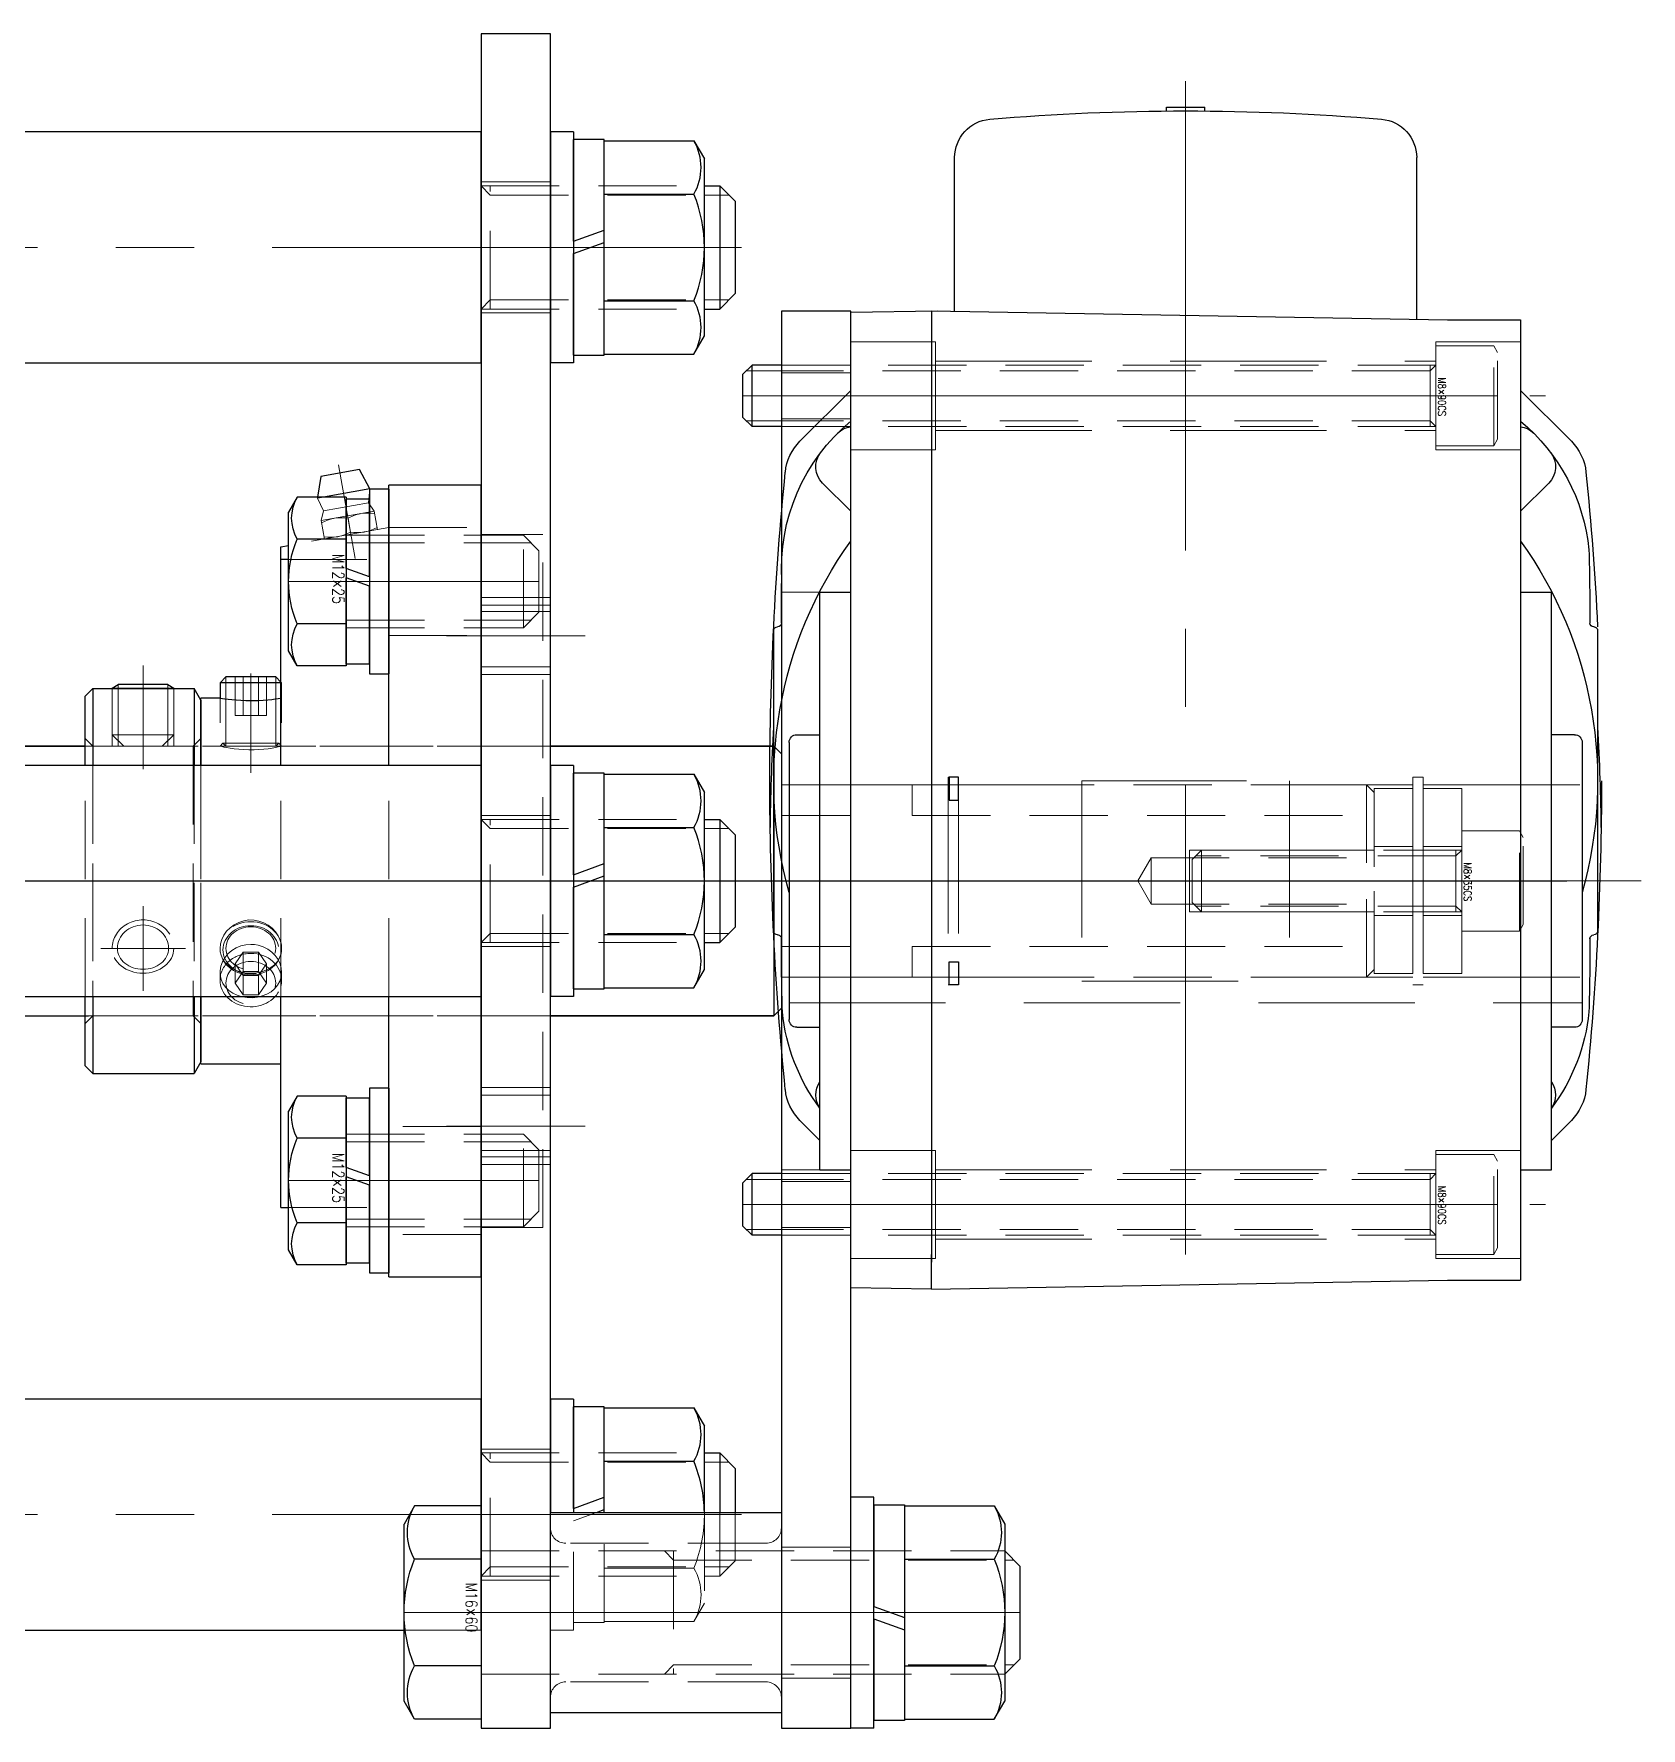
# Model space of a CAD drawing. Header units: millimetres. Extents: x 0 to 49006, y -7876 to 6995.
# Drawn here: x 13804.7 to 14013.4, y 5735.1 to 5955.1 of the extents above; entities that cross this region are included whole.
import ezdxf

# ---------------------------------------------------------------- set-up
doc = ezdxf.new("R2010")
doc.units = ezdxf.units.MM
doc.header["$LTSCALE"] = 3.2
for name, pattern in [('CENTER2', [28.575, 19.05, -3.175, 3.175, -3.175]), ('Dashed', [2, 1, -1]), ('HIDDEN', [9.525, 6.35, -3.175]), ('HIDDEN2', [4.7625, 3.175, -1.5875])]:
    doc.linetypes.add(name, pattern=pattern)
for name, color, linetype, lineweight in [('01_外形線', 7, 'Continuous', 25), ('02_細線', 5, 'Continuous', 13), ('03_かくれ線', 6, 'HIDDEN2', 13), ('04_HIDDEN', 2, 'HIDDEN', 13), ('04_中心線', 1, 'CENTER2', 9), ('05_CENTER', 4, 'CENTER2', 13)]:
    doc.layers.add(name, color=color, linetype=linetype, lineweight=lineweight)
doc.layers.add('10_DRAFT', color=8, linetype='Continuous', lineweight=0, plot=False)
doc.styles.add('寸法用', font='simplex.shx', dxfattribs={"width": 0.8, "bigfont": '@extfont2.shx'})

# ---------------------------------------------------------------- blocks, each defined once
blk = doc.blocks.new('RTWS25b_1_1')
at = {"color": 0}
for points in [[(0, 13.5), (-1.2, 13.5), (-1.2, 10.5), (0, 10.5)], [(0, -13.5), (-1.2, -13.5), (-1.2, -10.5), (0, -10.5)]]:
    blk.add_lwpolyline(points, close=True, dxfattribs=at)
at = {"layer": '10_DRAFT'}
blk.add_line((0, 0), (-1.2, 0), dxfattribs=at)
blk = doc.blocks.new('GM-SHYF-RH 0.2kW、1／30、200V、60Hzc_1_1')
at = {"color": 0}
for p, q in [((18.5, 52.99), (8, 52.81)), ((8, 52.81), (8, -73.81)), ((18.5, 53.01), (18.5, 48.5)), ((18.5, 53), (85.5, 51.83)), ((85.5, 51.83), (95, 51.83)), ((95, -59.28), (95, 51.83)), ((18.5, -64.89), (18.5, 49.51)), ((4, 37.5), (4, -37.5)), ((4, 37.5), (8, 37.5)), ((95, 37.49), (99, 37.49)), ((99, 37.49), (99, -37.49)), ((4, 33.69), (1.41, 31.1)), ((99, 33.69), (101.59, 31.1)), ((0, -18), (0, 18)), ((1, 19), (4, 19)), ((102, 19), (99, 19)), ((103, -18), (103, 18)), ((105, -32.5), (105, 7.01)), ((-2, 6.5), (-2, -32.5)), ((1, -19), (4, -19)), ((102, -19), (99, -19)), ((4, -37.5), (8, -37.5)), ((95, -37.49), (99, -37.49)), ((8, -48.01), (4.35, -51.67)), ((95, -48.01), (98.65, -51.67)), ((8, -63.69), (1.41, -57.1)), ((95, -63.69), (101.59, -57.1)), ((95, -72.85), (95, -59.28)), ((18.5, -74.02), (18.5, -64.89)), ((18.5, -74.02), (18.5, -69.51)), ((19.25, -74), (8, -73.81)), ((18.5, -74.02), (85.5, -72.85)), ((21.5, -73.97), (21.5, -93.94)), ((81.5, -72.92), (81.5, -93.94)), ((85.5, -72.85), (95, -72.85)), ((49, -99.99), (49, -100.5)), ((49, -100.5), (54, -100.5)), ((54, -99.99), (54, -100.5))]:
    blk.add_line(p, q, dxfattribs=at)
for centre, radius, start, end in [((6.08, 26.43), 6.6, 135, 174.2563), ((96.92, 26.43), 6.6, 5.7437, 45), ((24, 14.5), 25, 143.1301, 174.2698), ((6.47, 27.79), 3, 145.3407, 214.6593), ((96.53, 27.79), 3, 325.3407, 34.6593), ((79, 14.5), 25, 5.7302, 36.8699), ((398.1, -13), 400.6, 174.2563, 180), ((-295.1, -13), 400.6, 0, 5.7437), ((1, 18), 1, 90, 180), ((102, 18), 1, 0, 90), ((399, 7), 400, 178.568, 179.9285), ((-296, 7), 400, 0.053, 1.432), ((-1.5, 6.5), 0.5, 90, 180), ((-1.5, 7.5), 0.5, 270, 0), ((104.5, 7.5), 0.5, 180, 270), ((104.5, 6.5), 0.5, 0, 90), ((51.5, -13), 53.5, 164.2841, 215.6016), ((51.5, -13), 53.5, 324.3984, 15.7159), ((398.1, -13), 400.6, 179.0703, 180), ((398.1, 0), 400.6, 180.9297, 182.8629), ((-295.1, 0), 400.6, 357.1371, 359.0703), ((398.1, -13), 400.6, 180, 185.7437), ((1, -18), 1, 180, 270), ((102, -18), 1, 270, 0), ((-1.5, -32.5), 0.5, 180, 270), ((-1.5, -33.5), 0.5, 0, 90), ((104.5, -33.5), 0.5, 90, 180), ((104.5, -32.5), 0.5, 270, 0), ((399, -33), 400, 180.0715, 180.8595), ((-295.1, -13), 400.6, 354.2563, 357.1371), ((-296, -33), 400, 358.568, 359.9285), ((24, -40.5), 25, 176.5614, 230.2082), ((79, -40.5), 25, 309.7918, 354.2698), ((6.47, -53.79), 3, 135, 217.1625), ((96.53, -53.79), 3, 322.8375, 45), ((6.08, -52.43), 6.6, 185.7437, 225), ((96.92, -52.43), 6.6, 315, 354.2563), ((8.41, -56.02), 3, 224.8696, 262.1781), ((94.59, -56.02), 3, 277.8219, 315.1304), ((26.5, -93.94), 5, 180, 265.1386), ((76.5, -93.94), 5, 274.8614, 0), ((51.5, 200), 300, 265.1386, 274.8614)]:
    blk.add_arc(centre, radius, start, end, dxfattribs=at)
at = {"layer": '04_HIDDEN', "color": 0}
for p, q in [((8, 49), (19, 49)), ((19, 35), (19, 49)), ((84, 35), (84, 49)), ((95, 49), (84, 49)), ((19, 46.5), (84, 46.5)), ((19, 37.5), (84, 37.5)), ((8, 35), (19, 35)), ((95, 35), (84, 35)), ((0, 15.8), (103, 15.8)), ((20.65, 13.5), (22, 13.5)), ((20.65, -13.5), (20.65, 13.5)), ((22, -13.5), (22, 13.5)), ((81, 13.5), (82.35, 13.5)), ((81, -13.5), (81, 13.5)), ((82.35, -13.5), (82.35, 13.5)), ((0, 12.5), (20.65, 12.5)), ((22, 12.5), (38, 12.5)), ((38, -13), (38, 13)), ((38, 13), (65, 13)), ((65, -13), (65, 13)), ((65, 12.5), (81, 12.5)), ((82.35, 12.5), (103, 12.5)), ((0, -12.5), (20.65, -12.5)), ((22, -12.5), (38, -12.5)), ((38, -13), (65, -13)), ((65, -12.5), (81, -12.5)), ((82.35, -12.5), (103, -12.5)), ((20.65, -13.5), (22, -13.5)), ((81, -13.5), (82.35, -13.5)), ((8, -56), (19, -56)), ((19, -70), (19, -56)), ((95, -56), (84, -56)), ((84, -70), (84, -56)), ((19, -58.5), (84, -58.5)), ((19, -67.5), (84, -67.5)), ((8, -70), (19, -70)), ((95, -70), (84, -70))]:
    blk.add_line(p, q, dxfattribs=at)
at = {"layer": '05_CENTER', "color": 0}
for p, q in [((51.5, -103.88), (51.5, 55.94)), ((4.75, 42), (98.25, 42)), ((-7.65, 0), (110.65, 0)), ((4.75, -63), (98.25, -63))]:
    blk.add_line(p, q, dxfattribs=at)
at = {"layer": '10_DRAFT'}
blk.add_line((59.41, -13), (43.91, -13), dxfattribs=at)
blk = doc.blocks.new('A$C02300011_1_1')
at = {"color": 4, "rotation": 180}
for name, p in [('GM-SHYF-RH 0.2kW、1／30、200V、60Hzc_1_1', (260, 0)), ('RTWS25b_1_1', (238, 0))]:
    blk.add_blockref(name, p, dxfattribs=at)

msp = doc.modelspace()

# ---------------------------------------------------------------- linework, layer by layer
for p, q in [((13811.33, 5862.6), (13749.13, 5862.6)), ((13749.13, 5862.6), (13811.33, 5862.6)), ((13900.73, 5862.6), (13871.73, 5862.6)), ((13871.73, 5862.6), (13900.73, 5862.6)), ((13900.73, 5862.6), (13900.73, 5827.599)), ((13900.73, 5862.6), (13901.73, 5861.6)), ((13900.73, 5862.6), (13900.73, 5827.599)), ((13900.73, 5862.6), (13901.73, 5861.6)), ((13901.73, 5861.6), (13901.73, 5828.599)), ((13901.73, 5861.6), (13901.73, 5828.599)), ((13575.73, 5845.1), (14003.726, 5845.1)), ((13900.73, 5827.599), (13901.73, 5828.599)), ((13900.73, 5827.599), (13901.73, 5828.599)), ((13749.13, 5827.6), (13811.33, 5827.6)), ((13749.13, 5827.599), (13811.77, 5827.599)), ((13871.73, 5827.6), (13900.73, 5827.6)), ((13900.73, 5827.599), (13871.73, 5827.599)), ((13862.73, 5777.827), (13712.73, 5777.827)), ((13862.73, 5747.827), (13862.73, 5777.827)), ((13712.73, 5747.827), (13852.73, 5747.827))]:
    msp.add_line(p, q)
for points in [[(13871.73, 5735.1), (13871.73, 5955.1), (13862.73, 5955.1), (13862.73, 5735.1)], [(13712.73, 5912.372), (13862.73, 5912.372), (13862.73, 5942.372), (13712.73, 5942.372)], [(13910.73, 5735.1), (13910.73, 5919.1), (13901.73, 5919.1), (13901.73, 5735.1)], [(13712.73, 5830.1), (13862.73, 5830.1), (13862.73, 5860.1), (13712.73, 5860.1)], [(13901.73, 5737.1), (13871.73, 5737.1), (13871.73, 5763.1), (13901.73, 5763.1)]]:
    msp.add_lwpolyline(points, close=True)
for points in [[(13891.73, 5935.372), (13893.73, 5935.372)], [(13893.73, 5935.372), (13895.73, 5933.372)], [(13893.73, 5935.372), (13893.73, 5919.372)], [(13895.73, 5933.372), (13895.73, 5921.372)], [(13893.73, 5919.372), (13895.73, 5921.372)], [(13891.73, 5919.372), (13893.73, 5919.372)], [(13897.93, 5912.1), (13896.73, 5910.9)], [(13897.93, 5904.1), (13897.93, 5912.1)], [(13901.73, 5912.1), (13897.93, 5912.1)], [(13896.73, 5905.3), (13896.73, 5910.9)], [(13897.93, 5904.1), (13896.73, 5905.3)], [(13901.73, 5904.1), (13897.93, 5904.1)], [(13891.73, 5853.1), (13893.73, 5853.1)], [(13893.73, 5853.1), (13895.73, 5851.1)], [(13893.73, 5853.1), (13893.73, 5837.1)], [(13895.73, 5851.1), (13895.73, 5839.1)], [(13893.73, 5837.1), (13895.73, 5839.1)], [(13891.73, 5837.1), (13893.73, 5837.1)], [(13897.93, 5807.1), (13896.73, 5805.9)], [(13896.73, 5800.3), (13896.73, 5805.9)], [(13897.93, 5799.1), (13897.93, 5807.1)], [(13901.73, 5807.1), (13897.93, 5807.1)], [(13897.93, 5799.1), (13896.73, 5800.3)], [(13901.73, 5799.1), (13897.93, 5799.1)], [(13891.73, 5770.827), (13893.73, 5770.827)], [(13893.73, 5770.827), (13895.73, 5768.827)], [(13893.73, 5770.827), (13893.73, 5763.1)], [(13895.73, 5768.827), (13895.73, 5763.1)]]:
    msp.add_lwpolyline(points)
at = {"layer": '01_外形線'}
for points in [[(13871.73, 5942.372), (13871.73, 5912.372)], [(13874.73, 5942.372), (13871.73, 5942.372)], [(13874.73, 5942.372), (13874.73, 5912.372)], [(13874.73, 5928.172), (13874.73, 5941.372)], [(13878.73, 5941.372), (13874.73, 5941.372)], [(13878.73, 5929.628), (13878.73, 5941.372)], [(13878.73, 5913.516), (13878.73, 5941.228)], [(13878.73, 5941.228), (13890.37, 5941.228)], [(13890.37, 5941.228), (13891.73, 5938.872)], [(13891.73, 5915.872), (13891.73, 5938.872)], [(13878.73, 5934.3), (13890.37, 5934.3)], [(13874.73, 5928.172), (13878.73, 5929.628)], [(13874.73, 5926.572), (13878.73, 5928.028)], [(13878.73, 5913.372), (13878.73, 5928.028)], [(13874.73, 5913.372), (13874.73, 5926.572)], [(13878.73, 5920.444), (13890.37, 5920.444)], [(13890.37, 5913.516), (13891.73, 5915.872)], [(13874.73, 5912.372), (13871.73, 5912.372)], [(13874.73, 5913.372), (13878.73, 5913.372)], [(13878.73, 5913.516), (13890.37, 5913.516)], [(13846.945, 5898.526), (13841.903, 5897.636)], [(13848.3, 5896.023), (13846.945, 5898.526)], [(13841.903, 5897.636), (13841.506, 5894.96)], [(13848.3, 5896.023), (13842.273, 5894.96)], [(13862.73, 5896.49), (13850.73, 5896.49)], [(13850.73, 5860.1), (13850.73, 5896.49)], [(13862.73, 5860.1), (13862.73, 5896.49)], [(13838.868, 5894.96), (13837.73, 5892.99)], [(13845.23, 5894.96), (13838.868, 5894.96)], [(13845.23, 5894.96), (13845.23, 5873.021)], [(13845.23, 5885.682), (13845.23, 5894.74)], [(13845.23, 5894.74), (13848.23, 5894.74)], [(13850.73, 5895.99), (13848.23, 5895.99)], [(13848.23, 5895.99), (13848.23, 5871.99)], [(13848.23, 5884.59), (13848.23, 5894.74)], [(13850.73, 5895.99), (13850.73, 5871.99)], [(13837.73, 5874.99), (13837.73, 5892.99)], [(13845.23, 5889.475), (13838.868, 5889.475)], [(13836.73, 5888.5), (13837.73, 5888.676)], [(13836.73, 5860.1), (13836.73, 5888.5)], [(13837.73, 5886.831), (13836.73, 5886.831)], [(13848.23, 5884.59), (13845.23, 5885.682)], [(13845.23, 5873.24), (13845.23, 5884.482)], [(13848.23, 5883.39), (13845.23, 5884.482)], [(13848.23, 5873.24), (13848.23, 5883.39)], [(13845.23, 5878.506), (13838.868, 5878.506)], [(13838.868, 5873.021), (13837.73, 5874.99)], [(13845.23, 5873.021), (13838.868, 5873.021)], [(13848.23, 5873.24), (13845.23, 5873.24)], [(13848.23, 5871.99), (13850.73, 5871.99)], [(13812.33, 5870.1), (13811.33, 5869.1)], [(13812.33, 5870.1), (13825.464, 5870.1)], [(13812.33, 5870.1), (13812.33, 5860.1)], [(13814.83, 5870.157), (13815.597, 5870.6)], [(13814.83, 5870.157), (13822.83, 5870.157)], [(13814.83, 5870.1), (13814.83, 5870.157)], [(13822.064, 5870.6), (13815.597, 5870.6)], [(13822.064, 5870.6), (13822.83, 5870.157)], [(13822.83, 5870.1), (13822.83, 5870.157)], [(13826.33, 5868.6), (13825.464, 5870.1)], [(13825.464, 5870.1), (13825.464, 5860.1)], [(13829.597, 5871.6), (13828.83, 5870.833)], [(13828.83, 5870.833), (13828.83, 5868.822)], [(13836.73, 5870.833), (13828.83, 5870.833)], [(13836.063, 5871.6), (13829.597, 5871.6)], [(13836.73, 5870.933), (13836.063, 5871.6)], [(13811.33, 5860.1), (13811.33, 5869.1)], [(13826.33, 5860.1), (13826.33, 5868.825)], [(13828.844, 5868.825), (13826.33, 5868.825)], [(13826.33, 5868.6), (13826.33, 5860.1)], [(13832.83, 5868.485), (13832.174, 5868.494), (13831.517, 5868.522), (13830.916, 5868.563), (13830.352, 5868.616), (13829.868, 5868.672), (13829.455, 5868.727), (13829.145, 5868.774), (13828.933, 5868.807), (13828.838, 5868.823), (13828.83, 5868.825)], [(13836.743, 5868.81), (13836.625, 5868.791), (13836.367, 5868.751), (13836.003, 5868.699), (13835.558, 5868.643), (13835.022, 5868.587), (13834.436, 5868.54), (13833.785, 5868.504), (13833.315, 5868.49), (13832.83, 5868.485)], [(13871.73, 5860.1), (13871.73, 5830.1)], [(13874.73, 5860.1), (13871.73, 5860.1)], [(13874.73, 5860.1), (13874.73, 5830.1)], [(13874.73, 5845.9), (13874.73, 5859.1)], [(13878.73, 5859.1), (13874.73, 5859.1)], [(13878.73, 5847.355), (13878.73, 5859.1)], [(13878.73, 5831.243), (13878.73, 5858.956)], [(13878.73, 5858.956), (13890.37, 5858.956)], [(13890.37, 5858.956), (13891.73, 5856.6)], [(13891.73, 5833.6), (13891.73, 5856.6)], [(13878.73, 5852.028), (13890.37, 5852.028)], [(13874.73, 5845.9), (13878.73, 5847.355)], [(13874.73, 5844.3), (13878.73, 5845.755)], [(13878.73, 5831.1), (13878.73, 5845.755)], [(13874.73, 5831.1), (13874.73, 5844.3)], [(13878.73, 5838.171), (13890.37, 5838.171)], [(13890.37, 5831.243), (13891.73, 5833.6)], [(13811.33, 5821.1), (13811.33, 5830.1)], [(13812.33, 5830.1), (13812.33, 5820.1)], [(13825.464, 5830.1), (13825.464, 5820.1)], [(13826.33, 5821.375), (13826.33, 5830.1)], [(13826.33, 5830.1), (13826.33, 5821.6)], [(13836.73, 5802.7), (13836.73, 5830.1)], [(13850.73, 5793.709), (13850.73, 5830.1)], [(13862.73, 5793.709), (13862.73, 5830.1)], [(13874.73, 5830.1), (13871.73, 5830.1)], [(13874.73, 5831.1), (13878.73, 5831.1)], [(13878.73, 5831.243), (13890.37, 5831.243)], [(13826.33, 5821.6), (13825.464, 5820.1)], [(13826.33, 5821.375), (13836.73, 5821.375)], [(13812.33, 5820.1), (13811.33, 5821.1)], [(13812.33, 5820.1), (13825.464, 5820.1)], [(13838.868, 5817.178), (13837.73, 5815.209)], [(13845.23, 5817.178), (13838.868, 5817.178)], [(13845.23, 5817.178), (13845.23, 5795.239)], [(13845.23, 5807.901), (13845.23, 5816.959)], [(13845.23, 5816.959), (13848.23, 5816.959)], [(13850.73, 5818.209), (13848.23, 5818.209)], [(13848.23, 5818.209), (13848.23, 5794.209)], [(13848.23, 5806.809), (13848.23, 5816.959)], [(13850.73, 5818.209), (13850.73, 5794.209)], [(13837.73, 5797.209), (13837.73, 5815.209)], [(13845.23, 5811.693), (13838.868, 5811.693)], [(13848.23, 5806.809), (13845.23, 5807.901)], [(13845.23, 5795.459), (13845.23, 5806.701)], [(13848.23, 5805.609), (13845.23, 5806.701)], [(13848.23, 5795.459), (13848.23, 5805.609)], [(13836.73, 5802.7), (13837.73, 5802.7)], [(13845.23, 5800.724), (13838.868, 5800.724)], [(13838.868, 5795.239), (13837.73, 5797.209)], [(13845.23, 5795.239), (13838.868, 5795.239)], [(13848.23, 5795.459), (13845.23, 5795.459)], [(13848.23, 5794.209), (13850.73, 5794.209)], [(13850.73, 5793.709), (13862.73, 5793.709)], [(13871.73, 5777.819), (13871.73, 5763.1)], [(13874.73, 5777.819), (13871.73, 5777.819)], [(13874.73, 5777.819), (13874.73, 5763.1)], [(13874.73, 5763.619), (13874.73, 5776.819)], [(13878.73, 5776.819), (13874.73, 5776.819)], [(13878.73, 5765.074), (13878.73, 5776.819)], [(13878.73, 5763.1), (13878.73, 5776.675)], [(13878.73, 5776.675), (13890.37, 5776.675)], [(13890.37, 5776.675), (13891.73, 5774.319)], [(13891.73, 5763.1), (13891.73, 5774.319)], [(13878.73, 5769.747), (13890.37, 5769.747)], [(13874.73, 5763.619), (13878.73, 5765.074)], [(13910.73, 5735.1), (13910.73, 5765.1)], [(13913.73, 5765.1), (13910.73, 5765.1)], [(13913.73, 5735.1), (13913.73, 5765.1)], [(13913.73, 5764.1), (13913.73, 5750.9)], [(13913.73, 5764.1), (13917.73, 5764.1)], [(13917.73, 5764.1), (13917.73, 5749.444)], [(13854.091, 5763.956), (13852.73, 5761.6)], [(13862.73, 5763.956), (13854.091, 5763.956)], [(13862.73, 5763.956), (13862.73, 5736.243)], [(13877.7, 5763.1), (13878.73, 5763.474)], [(13917.73, 5763.956), (13917.73, 5736.243)], [(13917.73, 5763.956), (13929.37, 5763.956)], [(13929.37, 5763.956), (13930.73, 5761.6)], [(13852.73, 5738.6), (13852.73, 5761.6)], [(13930.73, 5761.6), (13930.73, 5738.6)], [(13930.73, 5758.1), (13932.73, 5756.1)], [(13862.73, 5757.028), (13854.091, 5757.028)], [(13917.73, 5757.028), (13929.37, 5757.028)], [(13932.73, 5744.1), (13932.73, 5756.1)], [(13913.73, 5750.9), (13917.73, 5749.444)], [(13913.73, 5749.3), (13913.73, 5736.1)], [(13913.73, 5749.3), (13917.73, 5747.844)], [(13917.73, 5747.844), (13917.73, 5736.1)], [(13862.73, 5743.171), (13854.091, 5743.171)], [(13917.73, 5743.171), (13929.37, 5743.171)], [(13930.73, 5742.1), (13932.73, 5744.1)], [(13854.091, 5736.243), (13852.73, 5738.6)], [(13929.37, 5736.243), (13930.73, 5738.6)], [(13862.73, 5736.243), (13854.091, 5736.243)], [(13917.73, 5736.1), (13913.73, 5736.1)], [(13917.73, 5736.243), (13929.37, 5736.243)], [(13913.73, 5735.1), (13910.73, 5735.1)]]:
    msp.add_lwpolyline(points, dxfattribs=at)
for points in [[(13890.37, 5934.3, 0.2679491), (13890.37, 5941.228)], [(13890.37, 5920.444, 0.1963667), (13890.37, 5934.3)], [(13890.37, 5913.516, 0.2679491), (13890.37, 5920.444)], [(13838.868, 5889.475, -0.2679491), (13838.868, 5894.96)], [(13838.868, 5878.506, -0.2073316), (13838.868, 5889.475)], [(13838.868, 5873.021, -0.2679491), (13838.868, 5878.506)], [(13890.37, 5852.028, 0.2679491), (13890.37, 5858.956)], [(13890.37, 5838.171, 0.1963667), (13890.37, 5852.028)], [(13890.37, 5831.243, 0.2679491), (13890.37, 5838.171)], [(13838.868, 5811.693, -0.2679491), (13838.868, 5817.178)], [(13838.868, 5800.724, -0.2073316), (13838.868, 5811.693)], [(13838.868, 5795.239, -0.2679491), (13838.868, 5800.724)], [(13890.37, 5769.747, 0.2679491), (13890.37, 5776.675)], [(13854.091, 5757.028, -0.2679491), (13854.091, 5763.956)], [(13929.37, 5763.956, -0.2679491), (13929.37, 5757.028)], [(13854.091, 5743.171, -0.1963667), (13854.091, 5757.028)], [(13929.37, 5757.028, -0.1963667), (13929.37, 5743.171)], [(13854.091, 5736.243, -0.2679491), (13854.091, 5743.171)], [(13929.37, 5743.171, -0.2679491), (13929.37, 5736.243)]]:
    msp.add_lwpolyline(points, format="xyb", dxfattribs=at)
msp.add_arc((13873.409, 5762.819), 18.321, 0.87846, 22.21925, dxfattribs=at)
at = {"layer": '02_細線'}
for points in [[(13891.73, 5934.172), (13894.93, 5934.172)], [(13891.73, 5920.572), (13894.93, 5920.572)], [(13901.73, 5911.35), (13897.18, 5911.35)], [(13901.73, 5904.85), (13897.18, 5904.85)], [(13815.597, 5870.1), (13815.597, 5870.6)], [(13822.064, 5870.1), (13822.064, 5870.6)], [(13829.597, 5871.6), (13829.597, 5868.708)], [(13836.063, 5871.6), (13836.063, 5868.708)], [(13891.73, 5851.9), (13894.93, 5851.9)], [(13891.73, 5838.3), (13894.93, 5838.3)], [(13901.73, 5806.35), (13897.18, 5806.35)], [(13901.73, 5799.85), (13897.18, 5799.85)], [(13891.73, 5769.627), (13894.93, 5769.627)], [(13930.73, 5756.9), (13931.93, 5756.9)], [(13930.73, 5743.3), (13931.93, 5743.3)]]:
    msp.add_lwpolyline(points, dxfattribs=at)
at = {"layer": '03_かくれ線'}
for p, q in [((13862.73, 5935.872), (13871.73, 5935.872)), ((13862.73, 5918.872), (13871.73, 5918.872)), ((13901.73, 5912.1), (13910.73, 5912.1)), ((13901.73, 5911.1), (13910.73, 5911.1)), ((13901.73, 5905.1), (13910.73, 5905.1)), ((13901.73, 5904.1), (13910.73, 5904.1)), ((13842.273, 5894.96), (13841.485, 5894.821)), ((13841.485, 5894.821), (13841.506, 5894.96)), ((13850.73, 5890.99), (13837.73, 5888.676)), ((13837.73, 5886.831), (13850.73, 5886.831)), ((13862.73, 5881.919), (13871.73, 5881.919)), ((13862.73, 5880.919), (13871.73, 5880.919)), ((13901.73, 5882.6), (13910.73, 5882.6)), ((13862.73, 5880.1), (13871.73, 5880.1)), ((13862.73, 5872.919), (13871.73, 5872.919)), ((13862.73, 5871.919), (13871.73, 5871.919)), ((13871.73, 5862.6), (13811.33, 5862.6)), ((13811.33, 5862.6), (13871.73, 5862.6)), ((13850.73, 5830.1), (13850.73, 5860.1)), ((13862.73, 5830.1), (13862.73, 5860.1)), ((13901.73, 5857.6), (13977.73, 5857.6)), ((13901.73, 5857.6), (13977.73, 5857.6)), ((13918.73, 5853.6), (13918.73, 5857.6)), ((13977.73, 5832.6), (13977.73, 5857.6)), ((13977.73, 5857.6), (13978.73, 5856.6)), ((13977.73, 5857.6), (13978.73, 5856.6)), ((13977.73, 5857.6), (13977.73, 5845.1)), ((13978.73, 5833.6), (13978.73, 5856.6)), ((13978.73, 5833.6), (13978.73, 5856.6)), ((13862.73, 5853.6), (13871.73, 5853.6)), ((13901.73, 5853.6), (13910.73, 5853.6)), ((13918.73, 5853.6), (13978.73, 5853.6)), ((13947.999, 5845.1), (13949.73, 5848.1)), ((13947.999, 5845.1), (13949.73, 5848.1)), ((13949.73, 5848.1), (13949.73, 5842.1)), ((13949.73, 5848.1), (13978.73, 5848.1)), ((13949.73, 5848.1), (13949.73, 5842.1)), ((13949.73, 5848.1), (13978.73, 5848.1)), ((13954.73, 5849.1), (13978.73, 5849.1)), ((13954.73, 5849.1), (13954.73, 5841.1)), ((13954.73, 5849.1), (13978.73, 5849.1)), ((13954.73, 5849.1), (13954.73, 5841.1)), ((13978.73, 5849.6), (13983.73, 5849.6)), ((13985.08, 5849.6), (13990.08, 5849.6)), ((13949.73, 5842.1), (13947.999, 5845.1)), ((13949.73, 5842.1), (13947.999, 5845.1)), ((13977.73, 5832.6), (13977.73, 5845.1)), ((13949.73, 5842.1), (13978.73, 5842.1)), ((13949.73, 5842.1), (13978.73, 5842.1)), ((13954.73, 5841.1), (13978.73, 5841.1)), ((13954.73, 5841.1), (13978.73, 5841.1)), ((13978.73, 5840.6), (13983.73, 5840.6)), ((13985.08, 5840.6), (13990.08, 5840.6)), ((13862.73, 5836.6), (13871.73, 5836.6)), ((13901.73, 5836.6), (13910.73, 5836.6)), ((13918.73, 5836.6), (13918.73, 5832.6)), ((13918.73, 5836.6), (13978.73, 5836.6)), ((13901.73, 5832.6), (13977.73, 5832.6)), ((13901.73, 5832.6), (13977.73, 5832.6)), ((13977.73, 5832.6), (13978.73, 5833.6)), ((13977.73, 5832.6), (13978.73, 5833.6)), ((13811.33, 5827.6), (13871.73, 5827.6)), ((13871.73, 5827.599), (13811.33, 5827.599)), ((13862.73, 5818.28), (13871.73, 5818.28)), ((13862.73, 5817.28), (13871.73, 5817.28)), ((13862.73, 5810.1), (13871.73, 5810.1)), ((13862.73, 5809.28), (13871.73, 5809.28)), ((13862.73, 5808.28), (13871.73, 5808.28)), ((13901.73, 5807.6), (13910.73, 5807.6)), ((13901.73, 5807.1), (13910.73, 5807.1)), ((13901.73, 5806.1), (13910.73, 5806.1)), ((13837.73, 5802.7), (13850.73, 5802.7)), ((13901.73, 5800.1), (13910.73, 5800.1)), ((13901.73, 5799.1), (13910.73, 5799.1)), ((13862.73, 5771.327), (13871.73, 5771.327)), ((13871.73, 5771.319), (13862.73, 5771.319)), ((13874.73, 5762.019), (13877.7, 5763.1)), ((13891.73, 5763.1), (13891.73, 5751.319)), ((13893.73, 5763.1), (13893.73, 5754.827)), ((13895.73, 5763.1), (13895.73, 5756.827)), ((13899.73, 5759.1), (13873.73, 5759.1)), ((13901.73, 5758.6), (13910.73, 5758.6)), ((13885.98, 5755.89), (13890.37, 5755.89)), ((13862.73, 5754.327), (13871.73, 5754.327)), ((13871.73, 5754.319), (13862.73, 5754.319)), ((13890.37, 5748.962), (13885.98, 5748.962)), ((13852.73, 5747.827), (13862.73, 5747.827)), ((13899.73, 5741.1), (13873.73, 5741.1)), ((13901.73, 5741.6), (13910.73, 5741.6))]:
    msp.add_line(p, q, dxfattribs=at)
for points in [[(13862.73, 5935.372), (13891.73, 5935.372)], [(13863.93, 5934.172), (13862.73, 5935.372)], [(13863.93, 5919.372), (13863.93, 5935.372)], [(13863.93, 5934.172), (13891.73, 5934.172)], [(13863.93, 5920.572), (13862.73, 5919.372)], [(13863.93, 5920.572), (13891.73, 5920.572)], [(13862.73, 5919.372), (13891.73, 5919.372)], [(13986.73, 5901.6), (13986.73, 5914.6)], [(13986.73, 5914.6), (13994.23, 5914.6)], [(13994.23, 5901.6), (13994.23, 5914.6)], [(13994.23, 5914.6), (13994.73, 5913.733)], [(13994.73, 5902.466), (13994.73, 5913.733)], [(13986.73, 5912.1), (13901.73, 5912.1)], [(13985.98, 5904.1), (13985.98, 5912.1)], [(13985.98, 5911.35), (13986.73, 5912.1)], [(13985.98, 5911.35), (13901.73, 5911.35)], [(13985.98, 5904.85), (13901.73, 5904.85)], [(13985.98, 5904.85), (13986.73, 5904.1)], [(13986.73, 5904.1), (13901.73, 5904.1)], [(13986.73, 5901.6), (13994.23, 5901.6)], [(13994.23, 5901.6), (13994.73, 5902.466)], [(13848.112, 5894.213), (13848.3, 5896.023)], [(13841.485, 5894.821), (13842.282, 5893.185)], [(13848.112, 5894.213), (13842.282, 5893.185)], [(13848.854, 5893.115), (13848.112, 5894.213)], [(13842.282, 5893.185), (13841.96, 5891.899)], [(13848.854, 5893.115), (13841.96, 5891.899)], [(13842.384, 5889.496), (13841.96, 5891.899)], [(13843.683, 5892.203), (13843.561, 5892.18), (13843.164, 5892.08), (13842.776, 5891.947), (13842.014, 5891.591)], [(13845.461, 5892.199), (13845.019, 5892.251), (13844.577, 5892.274), (13844.128, 5892.259), (13843.683, 5892.203)], [(13847.13, 5892.811), (13847.008, 5892.788), (13846.611, 5892.688), (13846.222, 5892.555), (13845.461, 5892.199)], [(13845.776, 5890.412), (13845.461, 5892.199)], [(13848.908, 5892.807), (13848.466, 5892.859), (13848.024, 5892.881), (13847.575, 5892.867), (13847.13, 5892.811)], [(13848.854, 5893.115), (13849.277, 5890.712)], [(13842.329, 5889.804), (13842.771, 5889.752), (13843.213, 5889.73), (13843.662, 5889.744), (13844.107, 5889.8)], [(13844.107, 5889.8), (13844.229, 5889.823), (13844.626, 5889.923), (13845.015, 5890.056), (13845.776, 5890.412)], [(13845.23, 5889.99), (13868.23, 5889.99)], [(13845.776, 5890.412), (13846.218, 5890.36), (13846.66, 5890.337), (13847.109, 5890.352), (13847.554, 5890.408)], [(13847.554, 5890.408), (13847.676, 5890.431), (13848.073, 5890.531), (13848.462, 5890.664), (13849.223, 5891.02)], [(13850.73, 5890.99), (13862.73, 5890.99)], [(13870.73, 5890.1), (13862.73, 5890.1)], [(13868.23, 5889.99), (13870.23, 5887.99)], [(13868.23, 5877.99), (13868.23, 5889.99)], [(13870.73, 5800.1), (13870.73, 5890.1)], [(13845.23, 5888.99), (13869.23, 5888.99)], [(13870.23, 5879.99), (13870.23, 5887.99)], [(13845.23, 5878.99), (13869.23, 5878.99)], [(13868.23, 5877.99), (13870.23, 5879.99)], [(13845.23, 5877.99), (13868.23, 5877.99)], [(13850.73, 5876.99), (13862.73, 5876.99)], [(13814.83, 5870.1), (13814.83, 5862.6)], [(13815.597, 5862.6), (13815.597, 5870.1)], [(13822.064, 5862.6), (13822.064, 5870.1)], [(13822.83, 5862.6), (13822.83, 5870.1)], [(13830.81, 5866.6), (13830.81, 5871.6)], [(13831.82, 5866.6), (13831.82, 5871.6)], [(13833.841, 5866.6), (13833.841, 5871.6)], [(13834.851, 5866.6), (13834.851, 5871.6)], [(13836.83, 5870.833), (13836.73, 5870.933)], [(13836.83, 5870.833), (13836.73, 5870.833)], [(13836.83, 5868.825), (13836.83, 5870.833)], [(13829.597, 5868.708), (13829.597, 5862.6)], [(13832.591, 5868.486), (13832.943, 5868.485)], [(13836.063, 5868.708), (13836.063, 5862.6)], [(13836.83, 5868.825), (13836.743, 5868.81)], [(13830.81, 5866.6), (13834.851, 5866.6)], [(13812.33, 5862.6), (13811.33, 5863.6)], [(13814.83, 5864.1), (13822.83, 5864.1)], [(13816.33, 5862.6), (13814.83, 5864.1)], [(13821.33, 5862.6), (13822.83, 5864.1)], [(13825.33, 5862.6), (13826.33, 5863.6)], [(13812.33, 5862.6), (13812.33, 5827.6)], [(13812.33, 5862.6), (13825.33, 5862.6)], [(13825.33, 5862.6), (13825.33, 5827.6)], [(13829.214, 5862.983), (13828.83, 5862.6)], [(13828.83, 5862.6), (13828.884, 5862.587), (13829.049, 5862.551), (13829.312, 5862.496), (13829.678, 5862.425), (13830.126, 5862.35), (13830.664, 5862.273), (13831.255, 5862.209), (13831.911, 5862.161), (13832.564, 5862.138), (13833.245, 5862.141), (13833.881, 5862.169), (13834.506, 5862.218), (13835.073, 5862.283), (13835.593, 5862.359), (13836.034, 5862.435), (13836.396, 5862.505), (13836.648, 5862.559), (13836.796, 5862.592), (13836.83, 5862.6)], [(13829.214, 5862.983), (13829.597, 5862.6)], [(13829.214, 5862.983), (13836.447, 5862.983)], [(13836.063, 5862.6), (13836.447, 5862.983)], [(13836.83, 5862.6), (13836.447, 5862.983)], [(13811.33, 5830.1), (13811.33, 5860.1)], [(13812.33, 5860.1), (13812.33, 5830.1)], [(13825.464, 5860.1), (13825.464, 5830.1)], [(13826.33, 5830.1), (13826.33, 5860.1)], [(13826.33, 5860.1), (13826.33, 5830.1)], [(13836.73, 5830.1), (13836.73, 5860.1)], [(13862.73, 5853.1), (13891.73, 5853.1)], [(13863.93, 5851.9), (13862.73, 5853.1)], [(13863.93, 5837.1), (13863.93, 5853.1)], [(13863.93, 5851.9), (13891.73, 5851.9)], [(13990.08, 5838.6), (13990.08, 5851.6)], [(13990.08, 5851.6), (13997.58, 5851.6)], [(13997.58, 5838.6), (13997.58, 5851.6)], [(13997.58, 5851.6), (13998.08, 5850.733)], [(13998.08, 5839.466), (13998.08, 5850.733)], [(13956.28, 5849.1), (13955.08, 5847.9)], [(13955.08, 5842.3), (13955.08, 5847.9)], [(13989.33, 5848.35), (13955.53, 5848.35)], [(13956.28, 5841.1), (13956.28, 5849.1)], [(13990.08, 5849.1), (13956.28, 5849.1)], [(13989.33, 5841.1), (13989.33, 5849.1)], [(13989.33, 5848.35), (13990.08, 5849.1)], [(13956.28, 5841.1), (13955.08, 5842.3)], [(13989.33, 5841.85), (13955.53, 5841.85)], [(13990.08, 5841.1), (13956.28, 5841.1)], [(13989.33, 5841.85), (13990.08, 5841.1)], [(13828.83, 5836.35), (13828.886, 5836.929), (13829.049, 5837.504), (13829.316, 5838.056), (13829.678, 5838.569), (13830.133, 5839.033), (13830.664, 5839.425), (13831.265, 5839.732), (13831.911, 5839.94), (13832.574, 5840.037), (13833.245, 5840.024), (13833.89, 5839.905), (13834.506, 5839.686), (13835.08, 5839.371), (13835.593, 5838.975), (13836.039, 5838.499), (13836.396, 5837.967), (13836.65, 5837.396), (13836.745, 5837.073)], [(13997.58, 5838.6), (13998.08, 5839.466)], [(13832.83, 5836.871), (13832.164, 5836.817), (13831.517, 5836.66), (13830.908, 5836.405), (13830.352, 5836.06), (13829.862, 5835.634), (13829.455, 5835.144), (13829.142, 5834.601), (13828.933, 5834.026), (13828.838, 5833.442), (13828.83, 5833.237)], [(13836.83, 5833.237), (13836.782, 5833.777), (13836.625, 5834.351), (13836.362, 5834.9), (13836.003, 5835.409), (13835.551, 5835.867), (13835.022, 5836.253), (13834.427, 5836.556), (13833.785, 5836.761), (13833.311, 5836.843), (13832.83, 5836.871)], [(13836.745, 5837.073), (13836.796, 5836.805), (13836.83, 5836.35)], [(13863.93, 5838.3), (13862.73, 5837.1)], [(13862.73, 5837.1), (13891.73, 5837.1)], [(13863.93, 5838.3), (13891.73, 5838.3)], [(13990.08, 5838.6), (13997.58, 5838.6)], [(13836.735, 5835.609), (13836.564, 5835.137), (13836.28, 5834.655), (13835.897, 5834.221), (13835.431, 5833.851), (13834.881, 5833.546), (13834.271, 5833.319), (13833.622, 5833.177), (13832.949, 5833.118), (13832.289, 5833.145), (13831.645, 5833.252), (13831.036, 5833.438), (13830.477, 5833.699), (13829.971, 5834.04), (13829.545, 5834.448), (13829.207, 5834.925), (13828.972, 5835.453), (13828.866, 5835.893), (13828.83, 5836.35)], [(13830.81, 5834.35), (13831.82, 5835.865)], [(13831.82, 5835.865), (13833.841, 5835.865)], [(13831.82, 5835.865), (13831.82, 5833.365)], [(13833.841, 5835.865), (13834.851, 5834.35)], [(13833.841, 5835.865), (13833.841, 5833.365)], [(13836.83, 5836.35), (13836.81, 5836.002), (13836.749, 5835.662), (13836.735, 5835.609)], [(13828.83, 5833.238), (13828.83, 5832.233)], [(13828.83, 5833.237), (13828.854, 5832.861), (13828.982, 5832.307), (13829.215, 5831.787), (13829.549, 5831.312), (13829.974, 5830.895), (13830.485, 5830.542), (13831.063, 5830.266), (13831.693, 5830.072), (13832.355, 5829.965), (13833.024, 5829.947), (13833.687, 5830.015), (13834.322, 5830.169), (13834.915, 5830.404), (13835.454, 5830.719), (13835.921, 5831.106), (13836.304, 5831.561), (13836.589, 5832.071), (13836.765, 5832.621), (13836.83, 5833.197), (13836.83, 5833.237)], [(13830.81, 5834.35), (13830.81, 5831.85)], [(13831.82, 5832.834), (13830.81, 5834.35)], [(13830.81, 5831.85), (13831.82, 5833.365)], [(13833.841, 5833.365), (13831.82, 5833.365)], [(13833.841, 5832.834), (13831.82, 5832.834)], [(13831.82, 5832.834), (13831.82, 5830.334)], [(13834.851, 5834.35), (13833.841, 5832.834)], [(13833.841, 5833.365), (13834.851, 5831.85)], [(13833.841, 5832.834), (13833.841, 5830.334)], [(13834.851, 5834.35), (13834.851, 5831.85)], [(13836.83, 5832.233), (13836.83, 5833.237)], [(13831.82, 5830.334), (13830.81, 5831.85)], [(13833.841, 5830.334), (13831.82, 5830.334)], [(13834.851, 5831.85), (13833.841, 5830.334)], [(13812.33, 5827.6), (13811.33, 5826.6)], [(13812.33, 5827.6), (13825.33, 5827.6)], [(13825.33, 5827.6), (13826.33, 5826.6)], [(13862.73, 5813.209), (13850.73, 5813.209)], [(13845.23, 5812.209), (13868.23, 5812.209)], [(13845.23, 5811.209), (13869.23, 5811.209)], [(13868.23, 5812.209), (13870.23, 5810.209)], [(13868.23, 5800.209), (13868.23, 5812.209)], [(13870.23, 5802.209), (13870.23, 5810.209)], [(13986.73, 5796.6), (13986.73, 5809.6)], [(13986.73, 5809.6), (13994.23, 5809.6)], [(13994.23, 5796.6), (13994.23, 5809.6)], [(13994.23, 5809.6), (13994.73, 5808.733)], [(13994.73, 5797.466), (13994.73, 5808.733)], [(13986.73, 5807.1), (13901.73, 5807.1)], [(13985.98, 5806.35), (13901.73, 5806.35)], [(13985.98, 5799.1), (13985.98, 5807.1)], [(13985.98, 5806.35), (13986.73, 5807.1)], [(13868.23, 5800.209), (13870.23, 5802.209)], [(13845.23, 5801.209), (13869.23, 5801.209)], [(13845.23, 5800.209), (13868.23, 5800.209)], [(13862.73, 5799.209), (13850.73, 5799.209)], [(13862.73, 5800.1), (13870.73, 5800.1)], [(13985.98, 5799.85), (13901.73, 5799.85)], [(13985.98, 5799.85), (13986.73, 5799.1)], [(13986.73, 5799.1), (13901.73, 5799.1)], [(13994.23, 5796.6), (13994.73, 5797.466)], [(13986.73, 5796.6), (13994.23, 5796.6)], [(13862.73, 5770.827), (13891.73, 5770.827)], [(13863.93, 5769.627), (13862.73, 5770.827)], [(13863.93, 5754.827), (13863.93, 5770.827)], [(13863.93, 5769.627), (13891.73, 5769.627)], [(13871.73, 5747.819), (13871.73, 5763.1)], [(13874.73, 5747.819), (13874.73, 5763.1)], [(13878.73, 5748.819), (13878.73, 5763.1)], [(13862.73, 5758.1), (13930.73, 5758.1)], [(13887.73, 5756.9), (13886.53, 5758.1)], [(13887.73, 5758.1), (13887.73, 5742.1)], [(13930.73, 5742.1), (13930.73, 5758.1)], [(13863.93, 5756.027), (13862.73, 5754.827)], [(13863.93, 5756.027), (13891.73, 5756.027)], [(13878.73, 5755.89), (13885.98, 5755.89)], [(13887.73, 5756.9), (13930.73, 5756.9)], [(13891.73, 5756.027), (13894.93, 5756.027)], [(13893.73, 5754.827), (13895.73, 5756.827)], [(13862.73, 5754.827), (13891.73, 5754.827)], [(13891.73, 5754.827), (13893.73, 5754.827)], [(13890.37, 5748.962), (13891.73, 5751.319)], [(13874.73, 5748.819), (13878.73, 5748.819)], [(13878.73, 5748.962), (13885.98, 5748.962)], [(13874.73, 5747.819), (13871.73, 5747.819)], [(13862.73, 5742.1), (13930.73, 5742.1)], [(13887.73, 5743.3), (13886.53, 5742.1)], [(13887.73, 5743.3), (13930.73, 5743.3)]]:
    msp.add_lwpolyline(points, dxfattribs=at)
at = {"layer": '03_かくれ線', "linetype": 'Dashed'}
for points in [[(13828.83, 5868.825), (13828.83, 5862.6)], [(13836.83, 5868.825), (13836.83, 5862.6)]]:
    msp.add_lwpolyline(points, dxfattribs=at)
at = {"layer": '03_かくれ線'}
for points in [[(13978.73, 5833.1), (13983.73, 5833.1), (13983.73, 5857.1), (13978.73, 5857.1)], [(13985.08, 5833.1), (13990.08, 5833.1), (13990.08, 5857.1), (13985.08, 5857.1)]]:
    msp.add_lwpolyline(points, close=True, dxfattribs=at)
msp.add_lwpolyline([(13890.37, 5748.962, 0.2679491), (13890.37, 5755.89)], format="xyb", dxfattribs=at)
for centre, radius, start, end in [((13873.409, 5762.819), 18.321, 337.78075, 0.87846), ((13873.73, 5761.1), 2, 180, 270), ((13899.73, 5761.1), 2, 270, 0), ((13873.73, 5739.1), 2, 90, 180), ((13899.73, 5739.1), 2, 0, 90)]:
    msp.add_arc(centre, radius, start, end, dxfattribs=at)
at = {"layer": '03_かくれ線', "extrusion": (0, 0, -1)}
for major_axis, ratio, start_param, end_param in [((-4, 0), 0.9239348, 0, 3.1415927), ((3.323, 0), 0.91394, 3.1415927, 6.2831853), ((-4, 0), 0.808116, 3.1415927, 6.2831853), ((-3.323, 0), 0.8181108, 3.1415927, 6.2831853)]:
    msp.add_ellipse((13818.83, 5836.35), major_axis=major_axis, ratio=ratio, start_param=start_param, end_param=end_param, dxfattribs=at)
at = {"layer": '03_かくれ線'}
for centre, major_axis in [((13832.83, 5836.35), (4, 0)), ((13832.83, 5836.158), (-3.616, 0)), ((13832.83, 5836.35), (-3.233, 0)), ((13832.83, 5831.85), (-3.233, 0))]:
    msp.add_ellipse(centre, major_axis=major_axis, ratio=0.8660254, dxfattribs=at)
for start_param, end_param in [(1.5707963, 3.1415927), (0, 1.5707963), (3.1415927, 6.05911), (6.05911, 6.2831853)]:
    msp.add_ellipse((13832.83, 5832.233), major_axis=(4, 0), ratio=0.8660254, start_param=start_param, end_param=end_param, dxfattribs=at)
at = {"layer": '04_中心線'}
for p, q in [((13652.73, 5927.372), (13900.73, 5927.372)), ((13858.23, 5927.372), (13876.23, 5927.372)), ((13897.23, 5908.1), (13915.23, 5908.1)), ((13858.23, 5876.919), (13876.23, 5876.919)), ((12775.847, 5845.1), (13988.73, 5845.1)), ((13652.73, 5845.1), (13900.73, 5845.1)), ((13684.271, 5845.1), (13988.73, 5845.1)), ((13853.73, 5845.1), (13880.73, 5845.1)), ((13858.23, 5845.1), (13876.23, 5845.1)), ((13897.23, 5845.1), (13915.23, 5845.1)), ((13976.23, 5845.1), (13986.23, 5845.1)), ((13982.58, 5845.1), (13992.58, 5845.1)), ((13858.23, 5813.28), (13876.23, 5813.28)), ((13897.23, 5803.1), (13915.23, 5803.1)), ((13652.73, 5762.827), (13900.73, 5762.827)), ((13858.23, 5762.827), (13876.23, 5762.827)), ((13906.73, 5750.1), (13866.73, 5750.1)), ((13897.23, 5750.1), (13915.23, 5750.1))]:
    msp.add_line(p, q, dxfattribs=at)
for points in [[(13874.73, 5927.372), (13871.73, 5927.372)], [(13878.73, 5927.372), (13874.73, 5927.372)], [(13891.73, 5927.372), (13878.73, 5927.372)], [(13994.73, 5908.1), (13896.73, 5908.1)], [(13846.379, 5886.992), (13844.233, 5899.161)], [(13837.73, 5883.99), (13870.23, 5883.99)], [(13848.23, 5883.99), (13850.73, 5883.99)], [(13850.13, 5883.99), (13863.33, 5883.99)], [(13818.83, 5873.1), (13818.83, 5859.6)], [(13832.83, 5872.05), (13832.83, 5859.138)], [(13829.33, 5845.1), (13808.33, 5845.1)], [(13872.95, 5845.1), (13824.11, 5845.1)], [(13874.73, 5845.1), (13871.73, 5845.1)], [(13878.73, 5845.1), (13874.73, 5845.1)], [(13891.73, 5845.1), (13878.73, 5845.1)], [(13998.08, 5845.1), (13955.08, 5845.1)], [(13818.83, 5841.85), (13818.83, 5830.85)], [(13824.33, 5836.35), (13813.33, 5836.35)], [(13837.73, 5806.209), (13870.23, 5806.209)], [(13848.23, 5806.209), (13850.73, 5806.209)], [(13850.13, 5806.209), (13863.33, 5806.209)], [(13994.73, 5803.1), (13896.73, 5803.1)], [(13874.73, 5762.819), (13871.73, 5762.819)], [(13878.73, 5762.819), (13874.73, 5762.819)], [(13891.73, 5762.819), (13878.73, 5762.819)], [(13852.73, 5750.1), (13932.73, 5750.1)], [(13913.73, 5750.1), (13910.73, 5750.1)], [(13917.73, 5750.1), (13913.73, 5750.1)], [(13930.73, 5750.1), (13917.73, 5750.1)]]:
    msp.add_lwpolyline(points, dxfattribs=at)

# ---------------------------------------------------------------- block references
at = {"xscale": -1}
msp.add_blockref('A$C02300011_1_1', (14162.73, 5845.1), dxfattribs=at)

# ---------------------------------------------------------------- texts
at = {"layer": '03_かくれ線', "style": '寸法用', "width": 0.8}
for s, height, p in [('M8×90CS', 1, (13987.006, 5910.502)), ('M12×25', 1.5, (13843.43, 5887.556)), ('M8×35CS', 1, (13990.356, 5847.502)), ('M12×25', 1.5, (13843.43, 5809.774)), ('M8×90CS', 1, (13987.006, 5805.502)), ('M16×60', 1.5, (13860.73, 5754.013))]:
    msp.add_text(s, height=height, rotation=270, dxfattribs=at).set_placement(p)

doc.saveas('drawing.dxf')
